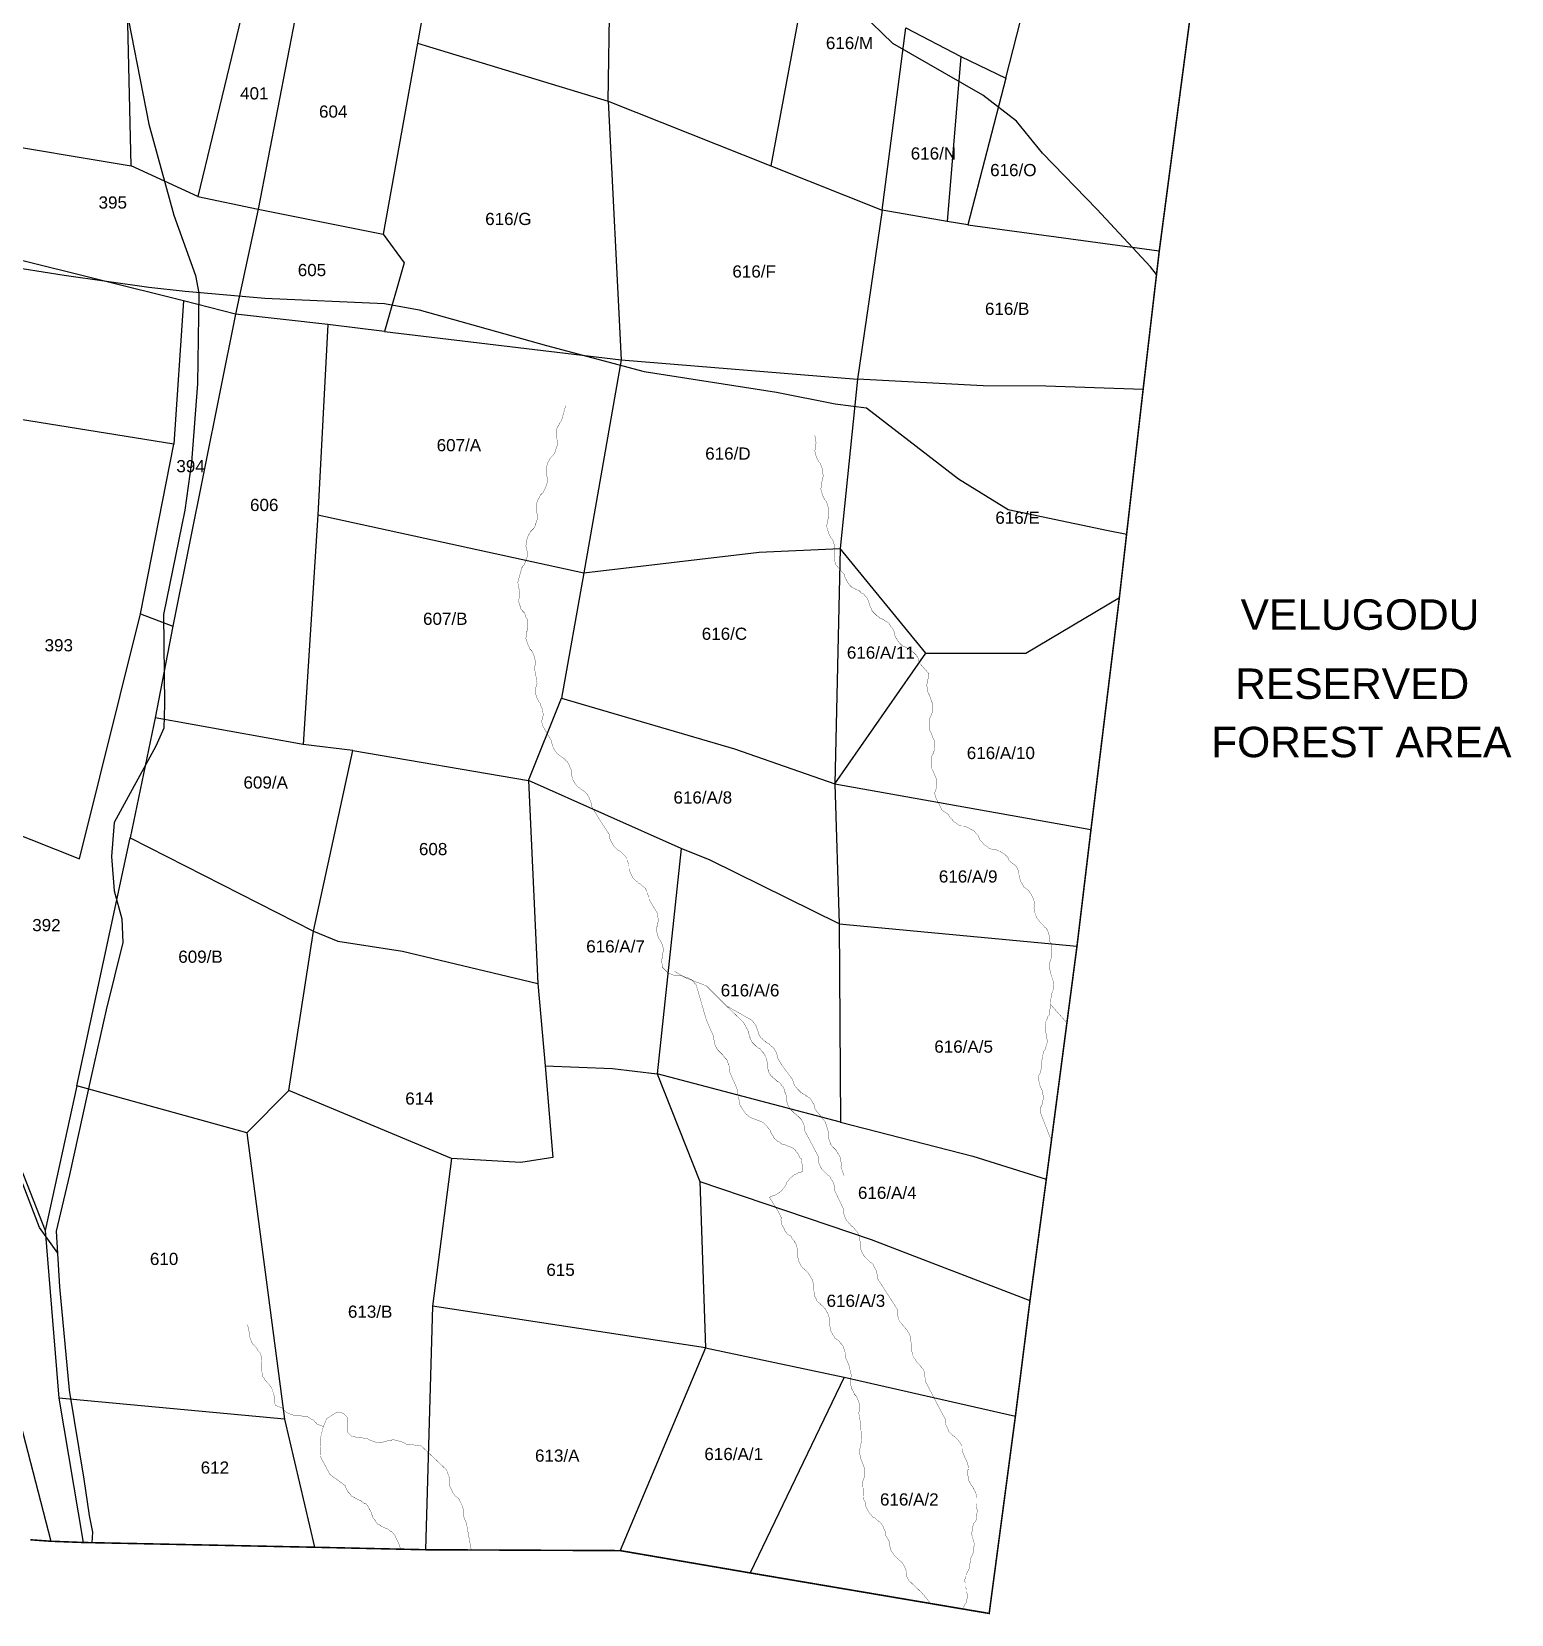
# Model space of a CAD drawing. Header units: inches. Extents: x 617 to 4497, y -923 to 1824.
# Drawn here: x 2748 to 3234, y -54 to 466 of the extents above; entities that cross this region are included whole.
import ezdxf
from ezdxf.enums import TextEntityAlignment as Align

# ---------------------------------------------------------------- set-up
doc = ezdxf.new("R2010")
doc.units = ezdxf.units.IN
doc.header["$LTSCALE"] = 15
doc.header["$MEASUREMENT"] = 0
for name, color, linetype in [('BOUNDARY', 5, 'Continuous'), ('PLOT', 7, 'Continuous'), ('PLOT NO', 7, 'Continuous'), ('ROAD', 50, 'Continuous'), ('STREAM', 130, 'SL')]:
    doc.layers.add(name, color=color, linetype=linetype)
doc.styles.get("Standard").update_dxf_attribs({"font": 'arial.ttf'})
doc.linetypes.add('SL', pattern='A,8e-06,[1,streme line,S=0.066667,R=0,X=0,Y=0],-0.839413', length=0.839421)

msp = doc.modelspace()

# ---------------------------------------------------------------- linework, layer by layer
at = {"layer": 'BOUNDARY', "const_width": 0.5}
msp.add_lwpolyline([(2748.04, -29.39), (2754.69, -29.87), (2765.34, -30.28), (2841.23, -31.84), (2877.72, -32.66), (2941.63, -32.95), (2984.33, -40.28), (3062.75, -53.58), (3071.35, 11.15), (3076.14, 49.15), (3081.5, 88.96), (3091.57, 165.5), (3096.16, 203.78), (3105.49, 280.03), (3113.28, 348.31), (3118.58, 393.79), (3129.12, 473.68)], dxfattribs=at)
at = {"layer": 'PLOT'}
for points in [[(2383.03, 790.33), (2395.88, 784.64), (2440.54, 703.39), (2448.04, 690.15), (2501.7, 553.61), (2540.72, 454.45), (2568.77, 385.82), (2597.18, 319), (2628.96, 241.98), (2659.7, 200.33), (2689.06, 177.29), (2716.7, 164.39), (2752.83, 72.11), (2757.37, 17.16), (2765.34, -30.28)], [(2380.65, 772.01), (2403.85, 719.92), (2426.42, 667.17), (2454.64, 603.4), (2499.39, 500.59), (2545.77, 393.07), (2606.89, 252.14), (2639.9, 179.35), (2666.8, 172.91), (2692.14, 160.97), (2713.39, 138.66), (2727.46, 102.02), (2740.52, 25.19), (2754.69, -29.87)], [(3043.65, 645.75), (3031.63, 600), (3010.26, 524.82), (2991.1, 421.76), (3027.62, 407.19), (3035.36, 467.02), (3053.41, 457.67), (3068.21, 450.5), (3077.74, 487.83), (3010.26, 524.82)], [(2803, 411.67), (2781.15, 421.7), (2778.31, 538.69), (2785.6, 591.72), (2790.91, 635.74), (2830.75, 625.45), (2828.3, 639.14)], [(2892.8, 563.27), (2877.74, 476.63), (2875.14, 462.04), (2863.86, 399.3), (2870.66, 389.84), (2864.24, 367.36), (2941.91, 358.05), (3019.49, 351.68)], [(2875.14, 462.04), (2937.71, 442.94), (2939.27, 547.46)], [(2822.8, 493.8), (2803, 411.67), (2822.82, 407.53)], [(2838.67, 489.67), (2822.82, 407.53), (2815.35, 373.05)], [(3053.41, 457.67), (3049, 403.51)], [(3068.21, 450.5), (3055.71, 402.36), (3049, 403.51), (3027.62, 407.19)], [(2937.71, 442.94), (2941.91, 358.05)], [(2937.71, 442.94), (2991.1, 421.76)], [(2731.17, 430.01), (2781.15, 421.7)], [(2822.82, 407.53), (2863.86, 399.3)], [(3027.62, 407.19), (3019.49, 351.68), (3013.84, 296.13), (3012.12, 218.77), (3013.53, 172.88), (3013.89, 107.77), (3057.36, 96.59), (3081.5, 88.96)], [(3055.71, 402.36), (3118.58, 393.79)], [(2815.35, 373.05), (2798.29, 377.36), (2742.87, 391.23), (2669.91, 399.54), (2568.77, 385.82)], [(2798.29, 377.36), (2795.14, 330.37), (2744.82, 338.47), (2663.74, 356.55)], [(2864.24, 367.36), (2845.7, 369.61), (2815.35, 373.05), (2794.79, 270.54), (2788.96, 240.52)], [(2845.7, 369.61), (2842.32, 307.16), (2837.6, 231.76)], [(2941.91, 358.05), (2929.73, 288.12), (2987.2, 294.86), (3013.84, 296.13)], [(3113.28, 348.31), (3081.39, 349.41), (3060.73, 349.52), (3019.49, 351.68)], [(2784.21, 274.65), (2795.14, 330.37)], [(2842.32, 307.16), (2929.73, 288.12)], [(3041.97, 261.74), (3013.84, 296.13)], [(2929.73, 288.12), (2922.35, 246.98), (2979.2, 230.29), (3012.12, 218.77)], [(3012.12, 218.77), (3041.97, 261.74), (3074.76, 261.73), (3105.49, 280.03)], [(2706.48, 215.06), (2723.59, 210.3), (2764.14, 194.22), (2784.21, 274.65), (2794.79, 270.54)], [(3013.53, 172.88), (2971.11, 193.79), (2961.6, 197.6), (2911.55, 219.86), (2922.35, 246.98)], [(2840.99, 170.49), (2853.9, 229.79), (2837.6, 231.76), (2788.96, 240.52), (2780.73, 201.13)], [(2853.9, 229.79), (2911.55, 219.86)], [(2911.55, 219.86), (2914.61, 153.3), (2917.01, 126.23), (2939.15, 125.4), (2953.79, 123.62)], [(3012.12, 218.77), (3096.16, 203.78)], [(2763.24, 119.63), (2780.73, 201.13), (2840.99, 170.49)], [(2961.6, 197.6), (2953.79, 123.62)], [(3013.53, 172.88), (3091.57, 165.5)], [(2917.01, 126.23), (2919.49, 96.12), (2908.99, 94.5), (2886.21, 95.81), (2832.87, 118.14), (2840.99, 170.49), (2848.97, 167.18), (2870.19, 163.88), (2914.61, 153.3)], [(2819.11, 104.21), (2763.24, 119.63), (2752.83, 72.11)], [(3013.89, 107.77), (2953.79, 123.62), (2967.75, 88.23), (2969.59, 33.58), (2941.63, -32.95)], [(2832.87, 118.14), (2819.11, 104.21), (2831.46, 10.16), (2841.23, -31.84)], [(2886.21, 95.81), (2880.03, 47.35), (2877.72, -32.66)], [(2967.75, 88.23), (3023.97, 69.21), (3076.14, 49.15)], [(2969.59, 33.58), (2880.03, 47.35)], [(2969.59, 33.58), (3015.17, 23.98), (3071.35, 11.15)], [(3015.17, 23.98), (2984.33, -40.28)], [(2831.46, 10.16), (2757.37, 17.16)]]:
    msp.add_lwpolyline(points, dxfattribs=at)
at = {"layer": 'ROAD'}
for points in [[(3117.7, 386.02), (3115.72, 388.61), (3098.04, 407.48), (3080.2, 425.91), (3071.75, 436.41), (3060.62, 444.96), (3031.15, 461.91), (3020.77, 471.96), (2988.62, 504.9), (2970.98, 522.36), (2949.85, 539.91), (2932.55, 553.75), (2904.85, 572.69), (2896.94, 579.11), (2882.06, 591.71), (2863.93, 610.98), (2857.5, 619.54), (2850.9, 627.45), (2843.85, 641.31), (2843.25, 642.26)], [(2778.21, 479.76), (2786.86, 435.45), (2795.08, 405.54), (2802.25, 385.74), (2803.28, 379.89), (2802.83, 350.15), (2800.88, 324.44), (2798.76, 308.69), (2791.72, 274.47), (2792.07, 244.97), (2791.84, 237.14), (2789.23, 231.16), (2775.51, 206.12), (2774.6, 194.93), (2775.5, 183.7), (2778, 174.51), (2778.34, 166.75), (2772.89, 144.63), (2768, 122.67), (2760.84, 90.41), (2756.53, 71.93), (2757.55, 53.61), (2760.73, 19.75), (2765.61, -9.45), (2767.31, -21.47), (2768.44, -26.86), (2768.15, -30.36)], [(2745.32, 388.06), (2759.06, 385.88), (2786.93, 381.9), (2798.78, 380.62), (2824.98, 378.31), (2864.23, 376.49), (2875.66, 374.44), (2917.4, 362.76), (2949.44, 354.26), (2992.98, 347.46), (3012.16, 343.59), (3022.43, 342.31), (3052.63, 318.93), (3069.03, 308.88), (3101.76, 301.97), (3107.97, 300.79)], [(2757.04, 64.73), (2751.01, 73.18), (2735.94, 112.32)]]:
    msp.add_lwpolyline(points, dxfattribs=at)
at = {"layer": 'STREAM', "color": 4, "lineweight": 0, "const_width": 0.1}
for points in [[(2923.75, 343.13), (2922.44, 338.32), (2922.22, 337.88), (2921.56, 337.01), (2921.56, 336.79), (2921.13, 336.14), (2920.69, 335.04), (2920.69, 334.61), (2920.69, 334.39), (2920.69, 333.29), (2920.69, 332.86), (2920.69, 332.64), (2920.91, 331.76), (2920.91, 330.67), (2920.91, 330.45), (2920.91, 329.8), (2920.47, 328.48), (2920.47, 328.27), (2920.25, 327.83), (2919.82, 326.95), (2919.6, 326.74), (2919.38, 326.52), (2919.16, 326.3), (2918.72, 325.86), (2918.29, 324.99), (2918.07, 324.77), (2917.85, 324.11), (2917.41, 322.8), (2917.41, 322.58), (2917.41, 322.14), (2917.41, 321.05), (2917.41, 320.83), (2917.41, 320.61), (2917.63, 319.52), (2917.63, 318.65), (2917.63, 318.21), (2917.63, 317.55), (2917.19, 316.24), (2917.19, 316.02), (2916.97, 315.8), (2916.54, 314.93), (2916.32, 314.49), (2916.1, 314.27), (2915.88, 314.06), (2915.44, 313.62), (2915.01, 312.74), (2914.79, 312.53), (2914.57, 311.87), (2914.13, 310.78), (2914.13, 310.34), (2914.13, 309.9), (2914.13, 309.03), (2914.13, 308.59), (2914.13, 308.37), (2914.35, 307.5), (2914.35, 306.4), (2914.35, 306.19), (2914.35, 305.53), (2913.91, 304.22), (2913.69, 304), (2913.69, 303.56), (2913.26, 302.69), (2913.04, 302.47), (2912.82, 302.25), (2912.6, 302.03), (2912.16, 301.59), (2911.73, 300.72), (2911.51, 300.5), (2911.29, 299.85), (2910.85, 298.53), (2910.85, 298.1), (2910.85, 297.88), (2910.63, 296.79), (2910.85, 296.57), (2910.85, 296.13), (2911.07, 295.25), (2911.07, 294.38), (2911.07, 293.94), (2911.07, 293.29), (2910.63, 291.98), (2910.41, 291.76), (2910.41, 291.54), (2909.98, 290.45), (2909.54, 290.23), (2909.54, 290.01), (2909.32, 289.79), (2908.01, 284.98), (2908.67, 281.48), (2908.45, 280.83), (2908.45, 279.95), (2908.45, 279.73), (2908.23, 278.86), (2908.67, 277.55), (2908.67, 277.33), (2908.88, 277.11), (2909.1, 276.02), (2909.54, 275.8), (2909.54, 275.58), (2910.2, 274.92), (2910.63, 273.83), (2910.63, 273.61), (2911.07, 272.96), (2911.29, 271.86), (2911.29, 271.43), (2911.29, 270.99), (2911.29, 270.11), (2911.07, 269.68), (2911.07, 269.46), (2911.07, 269.02), (2910.85, 268.58), (2910.85, 267.49), (2910.85, 267.27), (2910.63, 266.62), (2911.07, 265.3), (2911.07, 265.09), (2911.29, 264.65), (2911.73, 263.77), (2911.95, 263.34), (2911.95, 263.12), (2912.6, 262.46), (2913.04, 261.59), (2913.04, 261.37), (2913.48, 260.71), (2913.69, 259.4), (2913.69, 258.97), (2913.69, 258.75), (2913.69, 257.65), (2913.48, 257.43), (2913.48, 257), (2913.48, 256.78), (2914.13, 253.28), (2914.35, 251.75), (2914.13, 251.31), (2913.91, 250.22), (2913.91, 250), (2913.91, 249.35), (2913.91, 248.03), (2914.13, 247.82), (2914.13, 247.38), (2914.57, 246.5), (2914.79, 246.07), (2914.79, 245.85), (2915.44, 245.19), (2915.66, 244.1), (2915.88, 243.88), (2916.1, 243.22), (2916.32, 241.91), (2916.32, 241.69), (2916.32, 241.26), (2916.1, 240.38), (2916.1, 239.95), (2915.88, 239.73), (2915.88, 239.29), (2916.1, 237.98), (2918.94, 233.17), (2918.94, 232.73), (2919.38, 231.64), (2919.38, 231.42), (2919.6, 230.76), (2920.25, 229.67), (2920.47, 229.45), (2920.69, 229.02), (2921.35, 228.36), (2921.78, 228.14), (2922, 227.92), (2922.66, 227.48), (2923.53, 226.83), (2923.53, 226.61), (2924.19, 226.17), (2924.84, 225.08), (2924.84, 224.64), (2925.06, 224.42), (2925.5, 223.55), (2925.5, 223.11), (2925.5, 222.89), (2925.5, 222.46), (2925.5, 221.8), (2925.94, 220.93), (2925.94, 220.71), (2926.16, 220.05), (2926.81, 218.96), (2927.03, 218.74), (2927.25, 218.3), (2927.9, 217.65), (2928.34, 217.43), (2928.56, 217.21), (2929.22, 216.77), (2930.09, 216.12), (2930.31, 215.9), (2930.75, 215.46), (2931.4, 214.37), (2931.4, 213.93), (2931.62, 213.71), (2932.06, 212.62), (2932.06, 212.4), (2932.06, 212.18), (2932.06, 211.74), (2934.9, 206.94), (2937.96, 202.34), (2937.96, 201.69), (2938.18, 200.81), (2938.4, 200.6), (2938.62, 199.94), (2939.27, 198.85), (2939.49, 198.41), (2939.71, 198.19), (2940.37, 197.53), (2940.58, 197.32), (2940.8, 197.1), (2941.68, 196.66), (2942.33, 196), (2942.55, 195.79), (2942.99, 195.35), (2943.86, 194.26), (2943.86, 193.82), (2944.08, 193.6), (2944.3, 192.51), (2944.3, 192.29), (2944.52, 191.85), (2944.52, 191.63), (2944.52, 190.98), (2944.74, 190.1), (2944.96, 189.88), (2945.17, 189.23), (2945.83, 187.92), (2946.05, 187.7), (2946.27, 187.48), (2946.92, 186.82), (2947.36, 186.6), (2947.36, 186.39), (2948.24, 185.95), (2948.89, 185.29), (2949.11, 185.07), (2949.77, 184.64), (2950.42, 183.54), (2950.42, 183.11), (2950.64, 182.89), (2950.86, 181.79), (2951.08, 181.58), (2951.08, 181.14), (2951.08, 180.92), (2953.92, 176.11), (2954.14, 173.71), (2953.92, 173.27), (2953.92, 172.18), (2953.7, 171.96), (2953.7, 171.3), (2953.7, 169.99), (2953.92, 169.55), (2953.92, 169.33), (2954.14, 168.24), (2954.36, 168.02), (2954.57, 167.8), (2955.01, 166.93), (2955.45, 166.05), (2955.45, 165.84), (2955.67, 165.18), (2955.89, 163.87), (2955.67, 163.43), (2955.67, 163.21), (2955.67, 162.12), (2955.45, 161.68), (2955.45, 161.46), (2955.23, 161.24), (2955.45, 158.62), (2955.89, 158.18), (2956.54, 157.53), (2956.76, 157.31), (2957.2, 156.87), (2958.51, 156.22), (2958.73, 156.22), (2959.17, 156), (2960.04, 155.78), (2960.48, 155.78), (2960.7, 155.78), (2961.57, 155.78), (2962.66, 155.56), (2962.88, 155.34), (2963.54, 155.34), (2964.63, 154.69), (2965.07, 154.47), (2965.29, 154.25), (2965.94, 153.59), (2966.16, 153.16), (2966.38, 153.16), (2966.6, 152.72), (2969.88, 141.35), (2972.28, 135.89), (2972.28, 135.23), (2972.5, 134.36), (2972.5, 134.14), (2972.72, 133.26), (2973.16, 132.17), (2973.38, 131.95), (2973.59, 131.51), (2974.25, 130.86), (2974.47, 130.64), (2974.69, 130.42), (2975.34, 129.76), (2976, 128.89), (2976.22, 128.67), (2976.65, 128.23), (2977.09, 126.92), (2977.09, 126.7), (2977.31, 126.49), (2977.53, 125.39), (2977.53, 124.95), (2977.53, 124.74), (2977.53, 124.3), (2979.93, 118.83), (2981.03, 112.93), (2981.46, 112.71), (2981.68, 112.06), (2982.34, 111.18), (2982.56, 110.96), (2982.78, 110.53), (2983.87, 109.65), (2984.09, 109.43), (2984.52, 109.21), (2985.4, 108.78), (2985.62, 108.78), (2986.06, 108.56), (2986.93, 108.34), (2987.8, 107.9), (2988.02, 107.9), (2988.68, 107.47), (2989.55, 106.59), (2989.77, 106.37), (2989.99, 106.15), (2990.65, 105.28), (2990.86, 105.06), (2990.86, 104.62), (2991.08, 104.41), (2991.3, 103.97), (2991.96, 103.09), (2991.96, 102.87), (2992.4, 102.22), (2993.49, 101.34), (2993.71, 101.34), (2993.93, 101.13), (2994.8, 100.47), (2995.24, 100.47), (2995.46, 100.47), (2996.33, 100.03), (2997.2, 99.6), (2997.42, 99.6), (2998.08, 99.38), (2999.17, 98.5), (2999.39, 98.07), (2999.61, 97.85), (3000.27, 96.97), (3000.27, 96.75), (3000.48, 96.54), (3000.48, 96.1), (3001.14, 95.66), (3001.58, 91.73), (3000.92, 91.29), (3000.48, 91.29), (2999.61, 90.85), (2999.39, 90.63), (2998.73, 90.41), (2997.64, 89.54), (2997.42, 89.32), (2997.2, 89.1), (2996.55, 88.23), (2996.33, 88.01), (2996.33, 87.79), (2995.89, 86.92), (2995.24, 86.04), (2995.02, 85.82), (2994.8, 85.39), (2993.71, 84.51), (2993.27, 84.29), (2993.05, 84.07), (2992.18, 83.64), (2991.74, 83.64), (2991.52, 83.42), (2991.3, 83.42), (2990.65, 82.98), (2993.27, 78.83), (2994.58, 76.2), (2994.36, 75.77), (2994.58, 74.67), (2994.58, 74.46), (2994.8, 73.8), (2995.46, 72.71), (2995.67, 72.27), (2995.67, 72.05), (2996.33, 71.18), (2996.55, 70.96), (2996.77, 70.74), (2997.64, 70.3), (2998.08, 69.43), (2998.3, 69.21), (2998.73, 68.77), (2999.39, 67.46), (2999.39, 67.24), (2999.61, 66.8), (2999.83, 65.93), (2999.83, 65.49), (2999.83, 65.27), (2999.83, 64.84), (2999.83, 64.4), (2999.83, 63.31), (3000.05, 63.09), (3000.05, 62.43), (3000.7, 61.12), (3000.92, 60.9), (3000.92, 60.68), (3001.58, 59.81), (3002.01, 59.59), (3002.01, 59.37), (3002.89, 58.71), (3003.54, 58.06), (3003.54, 57.84), (3003.98, 57.18), (3004.64, 56.09), (3004.64, 55.65), (3004.86, 55.44), (3005.07, 54.34), (3005.07, 54.12), (3005.07, 53.91), (3005.07, 53.47), (3005.07, 52.81), (3005.29, 51.94), (3005.29, 51.72), (3005.29, 50.84), (3005.95, 49.75), (3006.17, 49.53), (3006.17, 49.1), (3006.82, 48.44), (3007.26, 48.22), (3007.26, 48), (3008.14, 47.35), (3008.79, 46.47), (3009.01, 46.47), (3009.23, 45.82), (3009.88, 44.72), (3009.88, 44.29), (3010.1, 44.07), (3010.32, 42.97), (3010.32, 42.54), (3010.32, 42.32), (3010.32, 42.1), (3010.32, 41.44), (3010.54, 40.35), (3010.54, 40.13), (3010.54, 39.48), (3011.2, 38.38), (3011.41, 37.95), (3011.63, 37.73), (3012.07, 36.85), (3012.51, 36.63), (3012.73, 36.42), (3013.38, 35.98), (3014.04, 35.1), (3014.26, 34.89), (3014.69, 34.45), (3015.13, 33.14), (3015.13, 32.92), (3015.35, 32.48), (3015.57, 31.61), (3015.57, 31.17), (3015.57, 30.95), (3015.57, 30.51), (3016.66, 28.11), (3017.54, 24.39), (3017.32, 23.96), (3017.32, 22.86), (3017.32, 22.64), (3017.1, 21.99), (3017.54, 20.68), (3017.54, 20.24), (3017.75, 20.02), (3018.19, 19.15), (3018.41, 18.71), (3018.41, 18.49), (3019.07, 17.83), (3019.5, 16.96), (3019.5, 16.74), (3019.94, 16.09), (3020.16, 14.77), (3020.16, 14.34), (3020.16, 14.12), (3020.16, 13.02), (3020.16, 12.81), (3019.94, 12.37), (3019.94, 12.15), (3020.6, 8.43), (3020.81, 2.53), (3020.6, 2.09), (3020.38, 1), (3020.38, 0.78), (3020.16, 0.13), (3020.16, -1.19), (3020.38, -1.62), (3020.38, -1.84), (3020.6, -2.93), (3020.81, -3.15), (3020.81, -3.37), (3021.25, -4.25), (3021.47, -5.34), (3021.69, -5.56), (3021.91, -6.21), (3021.91, -7.53), (3021.91, -7.74), (3021.91, -8.18), (3021.69, -9.06), (3021.47, -9.49), (3021.47, -9.71), (3021.25, -10.15), (3021.47, -16.05), (3022.13, -17.14), (3022.13, -17.58), (3022.35, -18.67), (3022.56, -18.89), (3022.78, -19.55), (3023.44, -20.64), (3023.66, -20.86), (3023.88, -21.08), (3024.53, -21.95), (3024.97, -22.17), (3025.19, -22.17), (3025.84, -22.83), (3026.72, -23.48), (3026.94, -23.7), (3027.37, -24.14), (3028.03, -25.23), (3028.03, -25.45), (3028.25, -25.89), (3028.68, -26.76), (3028.68, -27.2), (3028.68, -27.42), (3028.68, -27.86), (3029.34, -28.95), (3030, -30.04), (3030, -30.7), (3030.22, -31.79), (3030.43, -32.01), (3030.43, -32.67), (3031.09, -33.76), (3031.31, -33.98), (3031.53, -34.41), (3032.18, -35.07), (3032.4, -35.29), (3032.62, -35.51), (3033.28, -36.16), (3034.15, -36.82), (3034.15, -37.04), (3034.59, -37.48), (3035.24, -38.79), (3035.24, -39.01), (3035.46, -39.44), (3035.68, -40.32), (3035.68, -40.75), (3035.68, -40.97), (3035.68, -41.41), (3036.34, -42.72), (3040.71, -46.88), (3043.77, -50.59)], [(3005.51, 333.29), (3005.95, 330.67), (3005.73, 330.23), (3005.73, 329.14), (3005.73, 328.92), (3005.51, 328.27), (3005.73, 326.95), (3005.95, 326.52), (3005.95, 326.3), (3006.39, 325.42), (3006.6, 324.99), (3006.6, 324.77), (3007.26, 324.11), (3007.7, 323.02), (3007.7, 322.8), (3008.14, 322.14), (3008.14, 320.83), (3008.14, 320.61), (3008.35, 320.18), (3008.14, 319.3), (3008.14, 318.87), (3007.92, 318.65), (3007.92, 318.21), (3007.7, 317.77), (3007.7, 316.68), (3007.7, 316.46), (3007.48, 315.8), (3007.7, 314.49), (3007.92, 314.06), (3007.92, 313.84), (3008.35, 312.96), (3008.57, 312.53), (3008.57, 312.31), (3009.23, 311.65), (3009.67, 310.56), (3009.67, 310.34), (3009.88, 309.68), (3010.1, 308.37), (3010.1, 308.15), (3010.1, 307.72), (3010.1, 306.84), (3010.1, 306.4), (3009.88, 306.19), (3009.88, 305.75), (3009.67, 305.31), (3009.67, 304.22), (3009.45, 304), (3009.45, 303.34), (3009.67, 302.03), (3009.88, 301.81), (3009.88, 301.38), (3010.32, 300.5), (3010.54, 300.06), (3010.54, 299.85), (3011.2, 299.19), (3011.63, 298.32), (3011.63, 297.88), (3011.85, 297.44), (3012.07, 296.13), (3012.07, 295.69), (3012.07, 295.47), (3012.07, 294.38), (3011.85, 293.94), (3011.85, 293.72), (3011.85, 293.29), (3012.29, 290.88), (3015.35, 287.38), (3015.35, 286.73), (3015.79, 285.85), (3016.01, 285.64), (3016.22, 284.98), (3017.1, 283.89), (3017.32, 283.67), (3017.54, 283.45), (3018.41, 283.01), (3018.85, 282.79), (3019.07, 282.58), (3019.94, 282.36), (3020.6, 281.7), (3020.81, 281.48), (3021.47, 281.26), (3022.35, 280.17), (3022.56, 279.95), (3022.78, 279.51), (3023.22, 278.64), (3023.22, 278.42), (3023.44, 277.98), (3023.44, 277.77), (3023.66, 277.11), (3024.09, 276.24), (3024.09, 276.02), (3024.53, 275.36), (3025.41, 274.49), (3025.62, 274.27), (3025.84, 274.05), (3026.72, 273.39), (3026.94, 273.17), (3027.15, 273.17), (3028.03, 272.74), (3028.9, 272.08), (3029.12, 272.08), (3029.78, 271.64), (3030.43, 270.55), (3030.65, 270.33), (3030.87, 270.11), (3031.31, 269.24), (3031.53, 268.8), (3031.53, 268.58), (3031.75, 268.15), (3031.75, 267.71), (3032.18, 266.62), (3032.4, 266.4), (3032.62, 265.96), (3033.49, 264.87), (3033.71, 264.65), (3033.93, 264.43), (3034.81, 263.77), (3035.24, 263.77), (3035.46, 263.56), (3036.34, 263.12), (3036.99, 262.68), (3037.21, 262.46), (3037.87, 262.03), (3038.74, 261.15), (3038.96, 260.71), (3039.18, 260.5), (3039.62, 259.62), (3039.62, 259.18), (3039.83, 258.97), (3039.83, 258.53), (3042.89, 255.03), (3042.89, 253.72), (3042.68, 253.28), (3042.46, 252.19), (3042.46, 251.97), (3042.24, 251.31), (3042.46, 250), (3042.46, 249.56), (3042.46, 249.35), (3042.89, 248.25), (3043.11, 248.03), (3043.11, 247.82), (3043.55, 246.94), (3043.77, 245.85), (3043.99, 245.63), (3044.21, 244.97), (3044.21, 243.66), (3044.21, 243.44), (3044.21, 243.01), (3043.99, 242.13), (3043.77, 241.69), (3043.77, 241.48), (3043.55, 241.04), (3043.33, 240.6), (3043.11, 239.51), (3043.11, 239.29), (3043.11, 238.63), (3043.11, 237.32), (3043.11, 237.1), (3043.11, 236.67), (3043.55, 235.79), (3043.77, 235.35), (3043.77, 235.14), (3044.21, 234.26), (3044.43, 233.39), (3044.64, 233.17), (3044.86, 232.51), (3044.86, 231.2), (3044.86, 230.76), (3044.86, 230.55), (3044.64, 229.45), (3044.43, 229.23), (3044.43, 228.8), (3044.21, 228.58), (3043.99, 228.14), (3043.77, 227.05), (3043.77, 226.83), (3043.77, 226.17), (3043.77, 224.86), (3043.77, 224.42), (3043.77, 224.21), (3044.21, 223.11), (3044.43, 222.89), (3044.43, 222.68), (3044.86, 221.8), (3045.3, 220.71), (3045.3, 220.49), (3045.52, 219.83), (3045.52, 218.52), (3045.52, 218.3), (3045.52, 217.87), (3045.3, 216.99), (3045.08, 216.55), (3045.08, 216.34), (3044.86, 215.9), (3045.08, 214.59), (3047.27, 210.21), (3049.45, 208.68), (3049.67, 208.03), (3050.33, 207.37), (3050.55, 207.15), (3050.98, 206.5), (3052.08, 205.84), (3052.3, 205.62), (3052.51, 205.4), (3053.61, 204.97), (3053.83, 204.97), (3054.26, 204.97), (3055.14, 204.75), (3056.01, 204.31), (3056.23, 204.09), (3056.89, 203.87), (3057.98, 203.22), (3058.2, 202.78), (3058.42, 202.56), (3059.07, 201.91), (3059.29, 201.47), (3059.29, 201.25), (3059.51, 201.03), (3059.73, 200.38), (3060.38, 199.72), (3060.6, 199.5), (3061.04, 198.85), (3062.13, 198.19), (3062.35, 197.97), (3062.57, 197.75), (3063.66, 197.32), (3063.88, 197.32), (3064.1, 197.32), (3065.19, 197.1), (3066.07, 196.66), (3066.29, 196.66), (3066.94, 196.22), (3068.04, 195.57), (3068.25, 195.13), (3068.47, 195.13), (3069.13, 194.26), (3069.13, 193.82), (3069.35, 193.6), (3069.57, 193.38), (3071.75, 191.63), (3072.41, 190.1), (3072.41, 189.45), (3072.63, 188.57), (3072.63, 188.13), (3072.84, 187.48), (3073.28, 186.39), (3073.5, 186.17), (3073.72, 185.73), (3074.16, 184.86), (3074.59, 184.64), (3074.81, 184.42), (3075.47, 183.98), (3076.12, 183.11), (3076.34, 182.89), (3076.56, 182.45), (3077.22, 181.14), (3077.22, 180.92), (3077.44, 180.48), (3077.65, 179.61), (3077.44, 179.17), (3077.65, 178.95), (3077.65, 178.52), (3077.44, 178.08), (3077.65, 176.98), (3077.65, 176.77), (3077.87, 176.11), (3078.31, 174.8), (3078.53, 174.58), (3078.75, 174.36), (3079.4, 173.49), (3079.62, 173.27), (3079.84, 173.05), (3080.5, 172.39), (3081.15, 171.52), (3081.37, 171.52), (3081.81, 170.86), (3082.25, 169.77), (3082.25, 169.33), (3082.46, 169.11), (3082.68, 168.02), (3082.68, 167.58), (3082.68, 167.37), (3082.68, 166.93), (3083.34, 165.4), (3083.34, 162.12), (3083.12, 161.68), (3082.9, 160.81), (3082.68, 160.37), (3082.46, 159.71), (3082.46, 158.4), (3082.68, 158.18), (3082.68, 157.75), (3082.9, 156.87), (3082.9, 156.44), (3083.12, 156.22), (3083.34, 155.34), (3083.56, 154.47), (3083.78, 154.25), (3083.99, 153.37), (3083.78, 152.06), (3083.78, 151.84), (3083.78, 151.41), (3083.56, 150.53), (3083.34, 150.1), (3083.34, 149.88), (3083.12, 149.66), (3082.9, 146.38)], [(3054.26, -52.12), (3054.26, -51.69), (3054.48, -51.25), (3054.92, -50.37), (3055.14, -50.15), (3055.36, -49.5), (3055.57, -48.19), (3055.57, -47.75), (3055.57, -47.53), (3055.36, -46.44), (3055.36, -46), (3055.36, -45.78), (3054.92, -44.91), (3054.92, -44.03), (3054.92, -43.6), (3054.7, -42.94), (3054.92, -41.63), (3055.14, -41.41), (3055.14, -40.97), (3055.57, -40.1), (3055.79, -39.88), (3055.79, -39.66), (3056.01, -39.22), (3056.23, -38.79), (3056.67, -35.51), (3056.89, -35.07), (3057.32, -34.2), (3057.32, -33.98), (3057.76, -33.32), (3057.76, -32.01), (3057.76, -31.57), (3057.98, -31.35), (3057.76, -30.26), (3057.54, -30.04), (3057.54, -29.61), (3057.32, -28.73), (3057.1, -27.86), (3057.1, -27.64), (3057.1, -26.76), (3057.32, -25.45), (3057.32, -25.23), (3057.32, -25.01), (3057.76, -23.92), (3057.98, -23.7), (3058.2, -23.48), (3058.42, -23.05), (3058.85, -19.77), (3058.42, -18.02), (3058.64, -17.58), (3058.64, -16.49), (3058.64, -16.27), (3058.64, -15.61), (3058.42, -14.3), (3058.42, -14.08), (3058.2, -13.65), (3057.76, -12.77), (3057.54, -12.55), (3057.54, -12.33), (3056.89, -11.46), (3056.45, -10.59), (3056.23, -10.37), (3056.01, -9.71), (3055.79, -8.4), (3055.79, -8.18), (3055.79, -7.74), (3055.79, -6.65), (3055.79, -6.43), (3056.01, -6.21), (3056.01, -5.78), (3055.57, -4.03), (3054.26, -1.19), (3054.04, -0.53), (3053.83, 0.56), (3053.83, 0.78), (3053.83, 1.44), (3053.17, 2.53), (3052.95, 2.75), (3052.73, 3.19), (3052.08, 3.84), (3051.86, 4.06), (3051.64, 4.28), (3050.76, 4.94), (3050.11, 5.59), (3049.89, 5.81), (3049.45, 6.25), (3049.02, 7.56), (3048.8, 7.78), (3048.58, 8.22), (3048.36, 9.09), (3048.36, 9.53), (3048.36, 9.75), (3048.36, 10.18), (3046.83, 13.02), (3041.8, 22.64), (3041.8, 22.86), (3041.8, 23.3), (3041.58, 24.39), (3041.58, 24.61), (3041.58, 25.27), (3041.15, 26.58), (3040.93, 26.8), (3040.71, 27.02), (3040.05, 27.89), (3039.83, 28.11), (3039.62, 28.33), (3038.96, 28.98), (3038.52, 29.86), (3038.3, 30.08), (3037.87, 30.51), (3037.43, 31.83), (3037.43, 32.26), (3037.21, 32.48), (3037.21, 33.57), (3037.21, 33.79), (3037.21, 34.23), (3037.21, 34.45), (3037.21, 35.1), (3036.99, 35.98), (3036.99, 36.42), (3036.99, 37.07), (3036.56, 38.17), (3036.34, 38.6), (3036.12, 38.82), (3035.68, 39.7), (3035.24, 39.91), (3035.24, 40.13), (3034.59, 40.79), (3033.93, 41.66), (3033.71, 41.88), (3033.28, 42.32), (3032.84, 43.63), (3032.84, 43.85), (3032.62, 44.29), (3032.62, 45.16), (3032.62, 45.6), (3032.62, 45.82), (3032.62, 46.25), (3026.28, 56.09), (3026.06, 56.53), (3026.06, 57.18), (3025.84, 58.28), (3025.84, 58.5), (3025.62, 59.15), (3024.97, 60.25), (3024.75, 60.46), (3024.75, 60.9), (3024.09, 61.56), (3023.66, 61.78), (3023.44, 61.99), (3022.78, 62.65), (3022.13, 63.31), (3021.91, 63.52), (3021.47, 64.18), (3020.81, 65.27), (3020.81, 65.71), (3020.6, 65.93), (3020.38, 67.02), (3020.38, 67.24), (3020.38, 67.46), (3020.38, 67.9), (3020.38, 68.55), (3020.16, 69.43), (3020.16, 69.65), (3020.16, 70.3), (3019.5, 71.61), (3019.28, 71.83), (3019.07, 72.05), (3018.41, 72.92), (3018.19, 73.14), (3017.97, 73.36), (3017.32, 73.8), (3016.66, 74.67), (3016.44, 74.89), (3016.01, 75.33), (3015.35, 76.64), (3015.35, 76.86), (3015.13, 77.3), (3014.91, 78.17), (3014.91, 78.61), (3014.91, 78.83), (3014.91, 79.26), (3014.69, 79.7), (3012.07, 85.17), (3012.07, 85.82), (3011.85, 86.92), (3011.85, 87.13), (3011.63, 87.79), (3010.98, 88.88), (3010.76, 89.1), (3010.76, 89.54), (3010.1, 90.2), (3009.67, 90.41), (3009.45, 90.63), (3008.79, 91.29), (3008.14, 91.94), (3007.92, 92.16), (3007.48, 92.82), (3007.04, 93.91), (3006.82, 94.35), (3006.82, 94.57), (3006.6, 95.66), (3006.6, 95.88), (3006.6, 96.32), (3006.6, 96.54), (3003.76, 102), (3002.23, 104.84), (3002.23, 105.5), (3002.01, 106.37), (3002.01, 106.59), (3001.8, 107.25), (3001.14, 108.56), (3000.92, 108.78), (3000.7, 109), (3000.05, 109.65), (2999.61, 109.87), (2999.61, 110.09), (2998.73, 110.74), (2998.08, 111.4), (2997.86, 111.62), (2997.42, 112.06), (2996.77, 113.15), (2996.55, 113.59), (2996.55, 113.81), (2996.11, 114.9), (2996.11, 115.12), (2996.11, 115.34), (2996.11, 115.77), (2996.11, 116.43), (2995.89, 117.3), (2995.67, 117.52), (2995.67, 118.18), (2995.02, 119.49), (2994.58, 119.71), (2994.58, 119.93), (2993.93, 120.8), (2993.49, 121.02), (2993.27, 121.02), (2992.61, 121.68), (2991.74, 122.33), (2991.74, 122.55), (2991.08, 122.99), (2990.43, 124.08), (2990.43, 124.52), (2990.21, 124.74), (2989.99, 125.83), (2989.99, 126.05), (2989.99, 126.49), (2989.99, 126.7), (2989.99, 127.36), (2989.55, 128.23), (2989.55, 128.67), (2989.33, 129.33), (2988.68, 130.42), (2988.46, 130.64), (2988.24, 130.86), (2987.59, 131.73), (2987.37, 131.95), (2987.15, 131.95), (2986.27, 132.61), (2985.62, 133.26), (2985.4, 133.48), (2984.96, 133.92), (2984.31, 135.23), (2984.31, 135.45), (2984.09, 135.67), (2983.87, 136.76), (2983.87, 137.2), (2983.65, 137.42), (2983.65, 137.63), (2982.12, 140.48), (2976.44, 145.94), (2969.88, 152.5), (2963.1, 155.12), (2959.38, 157.31)], [(2976.87, 145.72), (2984.96, 141.13), (2986.49, 138.95), (2986.49, 138.51), (2986.93, 137.42), (2986.93, 137.2), (2987.15, 136.54), (2987.8, 135.45), (2988.24, 135.23), (2988.24, 135.01), (2989.12, 134.36), (2989.33, 134.14), (2989.55, 133.92), (2990.43, 133.48), (2991.08, 132.82), (2991.3, 132.61), (2991.96, 132.17), (2992.61, 131.08), (2992.83, 130.64), (2992.83, 130.42), (2993.27, 129.55), (2993.27, 129.11), (2993.27, 128.89), (2993.49, 128.45), (2994.8, 126.27), (2998.08, 121.89), (2998.3, 121.46), (2998.52, 120.58), (2998.73, 120.15), (2998.95, 119.71), (2999.83, 118.62), (3000.05, 118.4), (3000.27, 118.18), (3000.92, 117.52), (3001.36, 117.3), (3001.58, 117.08), (3002.45, 116.65), (3003.11, 115.99), (3003.33, 115.99), (3003.98, 115.55), (3004.64, 114.46), (3004.86, 114.02), (3005.07, 113.81), (3005.51, 112.93), (3005.51, 112.49), (3005.51, 112.28), (3005.73, 111.84), (3009.01, 107.68), (3009.88, 104.84), (3009.88, 104.19), (3009.88, 103.31), (3009.88, 102.87), (3010.1, 102.22), (3010.54, 101.13), (3010.54, 100.69), (3010.76, 100.47), (3011.41, 99.6), (3011.63, 99.38), (3011.85, 99.16), (3012.51, 98.5), (3012.94, 97.63), (3013.16, 97.41), (3013.6, 96.75), (3014.04, 95.66), (3014.04, 95.22), (3014.04, 95), (3014.26, 93.91), (3014.26, 93.47), (3014.26, 93.26), (3014.04, 93.04), (3015.13, 90.2)], [(3083.12, 101.78), (3079.62, 110.74), (3079.62, 112.49), (3079.84, 112.93), (3080.06, 113.15), (3080.06, 113.37), (3080.28, 114.46), (3080.28, 114.9), (3080.5, 115.12), (3080.5, 116.43), (3080.28, 117.08), (3080.28, 117.3), (3080.06, 118.4), (3079.62, 119.27), (3079.62, 119.49), (3079.4, 119.71), (3079.18, 120.8), (3079.18, 121.02), (3078.97, 121.46), (3078.97, 122.77), (3079.18, 123.42), (3079.4, 123.64), (3079.62, 124.74), (3079.84, 125.17), (3079.84, 126.92), (3080.5, 130.42), (3080.72, 130.86), (3080.72, 131.08), (3080.93, 131.29), (3081.37, 132.17), (3081.37, 132.61), (3081.59, 132.82), (3081.81, 134.14), (3081.81, 134.79), (3081.59, 135.23), (3081.59, 136.1), (3081.37, 136.98), (3081.37, 137.2), (3081.15, 137.63), (3081.15, 138.73), (3081.15, 138.95), (3081.15, 139.38), (3081.37, 140.7), (3081.59, 141.35), (3081.81, 141.57), (3082.03, 142.44), (3082.46, 142.88), (3082.9, 146.38), (3087.93, 140.7)], [(2819.25, 41.23), (2819.69, 39.91), (2819.69, 39.48), (2819.91, 38.38), (2819.91, 38.17), (2819.91, 37.51), (2820.35, 36.2), (2820.56, 35.98), (2820.56, 35.54), (2821.22, 34.67), (2821.44, 34.45), (2821.66, 34.23), (2822.31, 33.57), (2822.75, 32.7), (2822.97, 32.48), (2823.41, 32.04), (2823.84, 30.73), (2823.84, 30.3), (2823.84, 30.08), (2824.06, 28.98), (2823.84, 28.76), (2823.84, 28.33), (2823.84, 28.11), (2823.84, 27.45), (2823.84, 26.58), (2823.84, 26.14), (2824.06, 25.49), (2824.28, 24.17), (2824.5, 23.96), (2824.72, 23.74), (2825.16, 22.86), (2825.59, 22.64), (2825.59, 22.43), (2826.25, 21.77), (2826.9, 20.89), (2827.12, 20.68), (2827.34, 20.02), (2827.78, 18.71), (2827.78, 18.49), (2828, 18.05), (2828, 17.18), (2828, 16.74), (2828, 16.52), (2828, 16.09), (2828.43, 14.77), (2830.62, 13.9), (2831.06, 13.46), (2831.71, 12.81), (2831.93, 12.59), (2832.59, 12.15), (2833.68, 11.71), (2834.12, 11.71), (2834.34, 11.49), (2835.43, 11.28), (2835.65, 11.28), (2835.87, 11.28), (2836.96, 11.28), (2837.84, 11.06), (2838.27, 11.06), (2838.93, 11.06), (2840.02, 10.4), (2840.24, 10.18), (2840.68, 10.18), (2841.33, 9.53), (2841.55, 9.09), (2841.77, 9.09), (2841.99, 8.65), (2844.17, 7.78)], [(2869.53, -32.45), (2868.88, -30.48), (2868.66, -30.04), (2868.44, -29.61), (2868, -28.73), (2868, -28.51), (2867.57, -27.86), (2866.69, -26.76), (2866.47, -26.76), (2866.25, -26.54), (2865.38, -25.89), (2864.94, -25.67), (2864.72, -25.67), (2863.85, -25.23), (2862.98, -24.8), (2862.76, -24.58), (2862.1, -24.36), (2861.23, -23.27), (2861.23, -23.05), (2861.01, -22.83), (2860.35, -21.95), (2860.35, -21.52), (2860.13, -21.3), (2860.13, -20.86), (2859.92, -20.42), (2859.48, -19.55), (2859.26, -19.33), (2859.04, -18.67), (2858.17, -17.58), (2857.73, -17.58), (2857.51, -17.36), (2856.64, -16.71), (2856.42, -16.49), (2856.2, -16.49), (2855.32, -16.05), (2854.45, -15.61), (2854.23, -15.4), (2853.58, -15.18), (2852.7, -14.08), (2852.48, -13.86), (2852.26, -13.65), (2851.83, -12.77), (2851.61, -12.33), (2851.61, -12.12), (2851.39, -11.68), (2851.17, -11.46), (2846.36, -7.96), (2843.08, -1.84), (2843.3, 4.28), (2844.17, 7.78), (2845.27, 10.4), (2848.77, 12.59), (2850.73, 12.15), (2852.26, 10.62), (2852.26, 5.81), (2853.58, 4.5), (2858.6, 3.84), (2859.26, 3.41), (2860.13, 3.19), (2860.35, 2.97), (2861.01, 2.75), (2862.32, 2.53), (2862.54, 2.53), (2862.98, 2.53), (2864.07, 2.75), (2864.29, 2.75), (2864.51, 2.75), (2865.38, 3.19), (2866.47, 3.19), (2866.69, 3.41), (2867.35, 3.41), (2868.66, 3.19), (2869.1, 2.97), (2869.32, 2.97), (2870.41, 2.53), (2870.63, 2.53), (2870.85, 2.31), (2871.06, 2.09), (2876.31, 1.44), (2884.62, -6.43), (2885.71, -9.49), (2885.71, -9.93), (2885.71, -11.02), (2885.71, -11.24), (2885.71, -11.9), (2886.37, -13.21), (2886.59, -13.43), (2886.59, -13.86), (2887.24, -14.74), (2887.46, -14.96), (2887.68, -15.18), (2888.33, -15.61), (2888.99, -16.49), (2888.99, -16.71), (2889.43, -17.36), (2889.87, -18.46), (2889.87, -18.89), (2890.08, -19.11), (2890.08, -20.2), (2890.08, -20.64), (2890.08, -20.86), (2890.08, -21.3), (2891.18, -24.14), (2892.71, -32.67)]]:
    msp.add_lwpolyline(points, dxfattribs=at)

# ---------------------------------------------------------------- texts
at = {"layer": 'PLOT NO'}
for s, height, p in [('616/M', 4, (3016.91, 462.06)), ('401', 4, (2821.52, 445.54)), ('604', 4, (2847.42, 439.55)), ('616/N', 4, (3044.45, 425.81)), ('616/O', 4, (3070.68, 420.35)), ('395', 4, (2775.06, 409.7)), ('616/G', 4, (2904.92, 404.3)), ('605', 4, (2840.45, 387.52)), ('616/F', 4, (2985.59, 387.06)), ('616/B', 4, (3068.66, 374.8)), ('607/A', 4, (2888.68, 330.02)), ('616/D', 4, (2976.99, 327.26)), ('394', 4, (2800.6, 323.12)), ('606', 4, (2824.77, 310.39)), ('616/E', 4, (3072.07, 306.21)), ('VELUGODU', 10, (3184.48, 274.4)), ('607/B', 4, (2884.2, 273.02)), ('616/C', 4, (2975.85, 268.1)), ('393', 4, (2757.34, 264.32)), ('616/A/11', 4, (3027.21, 261.91)), ('RESERVED', 10, (3181.91, 251.69)), ('FOREST AREA', 10, (3184.89, 232.56)), ('616/A/10', 4, (3066.58, 228.95)), ('609/A', 4, (2825.26, 219.26)), ('616/A/8', 4, (2968.74, 214.34)), ('608', 4, (2880.22, 197.4)), ('616/A/9', 4, (3055.85, 188.41)), ('392', 4, (2753.28, 172.44)), ('616/A/7', 4, (2940.1, 165.45)), ('609/B', 4, (2803.86, 162.06)), ('616/A/6', 4, (2984.25, 151.03)), ('616/A/5', 4, (3054.36, 132.54)), ('614', 4, (2875.73, 115.5)), ('616/A/4', 4, (3029.3, 84.55)), ('610', 4, (2791.91, 62.83)), ('615', 4, (2922.06, 59.25)), ('613/B', 4, (2859.55, 45.51)), ('616/A/3', 4, (3019, 49.09)), ('613/A', 4, (2920.97, -1.75)), ('616/A/1', 4, (2978.89, -1.23)), ('612', 4, (2808.58, -5.68)), ('616/A/2', 4, (3036.53, -16.14))]:
    msp.add_text(s, height=height, dxfattribs=at).set_placement(p, align=Align.MIDDLE_CENTER)

doc.saveas('drawing.dxf')
